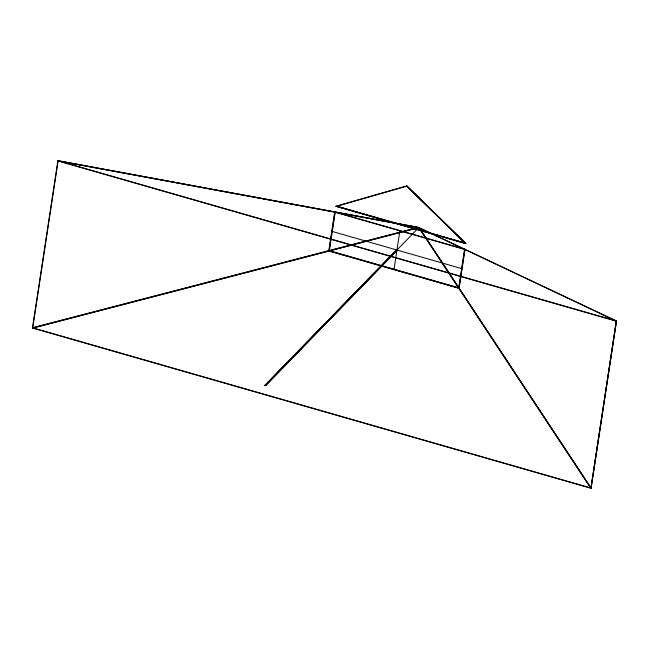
<?xml version="1.0" encoding="UTF-8"?>
<svg xmlns="http://www.w3.org/2000/svg" width="649" height="649" viewBox="0 0 649 649"><rect width="100%" height="100%" fill="white"/><g stroke="black" fill="none" stroke-linecap="round" stroke-linejoin="round"><path stroke-width="0.97" d="M591.117 488.324L32.45 328.013L57.883 160.676L418.913 227.466L591.117 488.324L616.55 320.987L418.8 227.483L335.371 212.053M58.102 161.001L32.766 327.826L590.882 487.975L616.234 321.174L58.118 161.025L334.673 212.158L328.824 250.644L32.775 327.664M264.938 385.571L396.734 249.687L397.196 250.368L265.49 385.733L264.938 385.571L396.734 249.687M265.49 385.733L397.277 249.841M394.008 269.481L399.922 230.573M335.841 206.244L465.731 243.513L335.841 206.244L406.801 185.865L465.836 243.407M336.847 206.252L464.806 242.969L336.847 206.252L406.753 186.182L464.911 242.864M406.801 185.865L465.731 243.513M406.753 186.182L464.806 242.969M264.979 385.311L374.741 272.507M265.254 385.384L375.017 272.588M396.961 250.027L418.913 227.466L32.45 328.013M329.108 250.571L417.705 227.523L334.933 212.215M33.245 328.021L329.059 251.058L458.729 288.27L590.541 487.934M329.465 250.96L418.767 227.726L458.551 288.002M58.653 160.863L334.998 211.988M332.02 231.393L461.91 268.662M396.653 250.214L397.196 250.368M57.883 160.676L616.55 320.987M265.019 385.044L265.571 385.206M464.822 249.484L419.522 228.042L458.997 287.84M334.973 211.939L329.059 250.847L458.957 288.115L464.862 249.208L334.973 211.939M335.209 212.28L329.376 250.66L458.721 287.775L464.554 249.394L335.209 212.28M464.968 249.549L459.119 288.034L591.036 487.861L616.363 321.198L464.968 249.549"/></g></svg>
